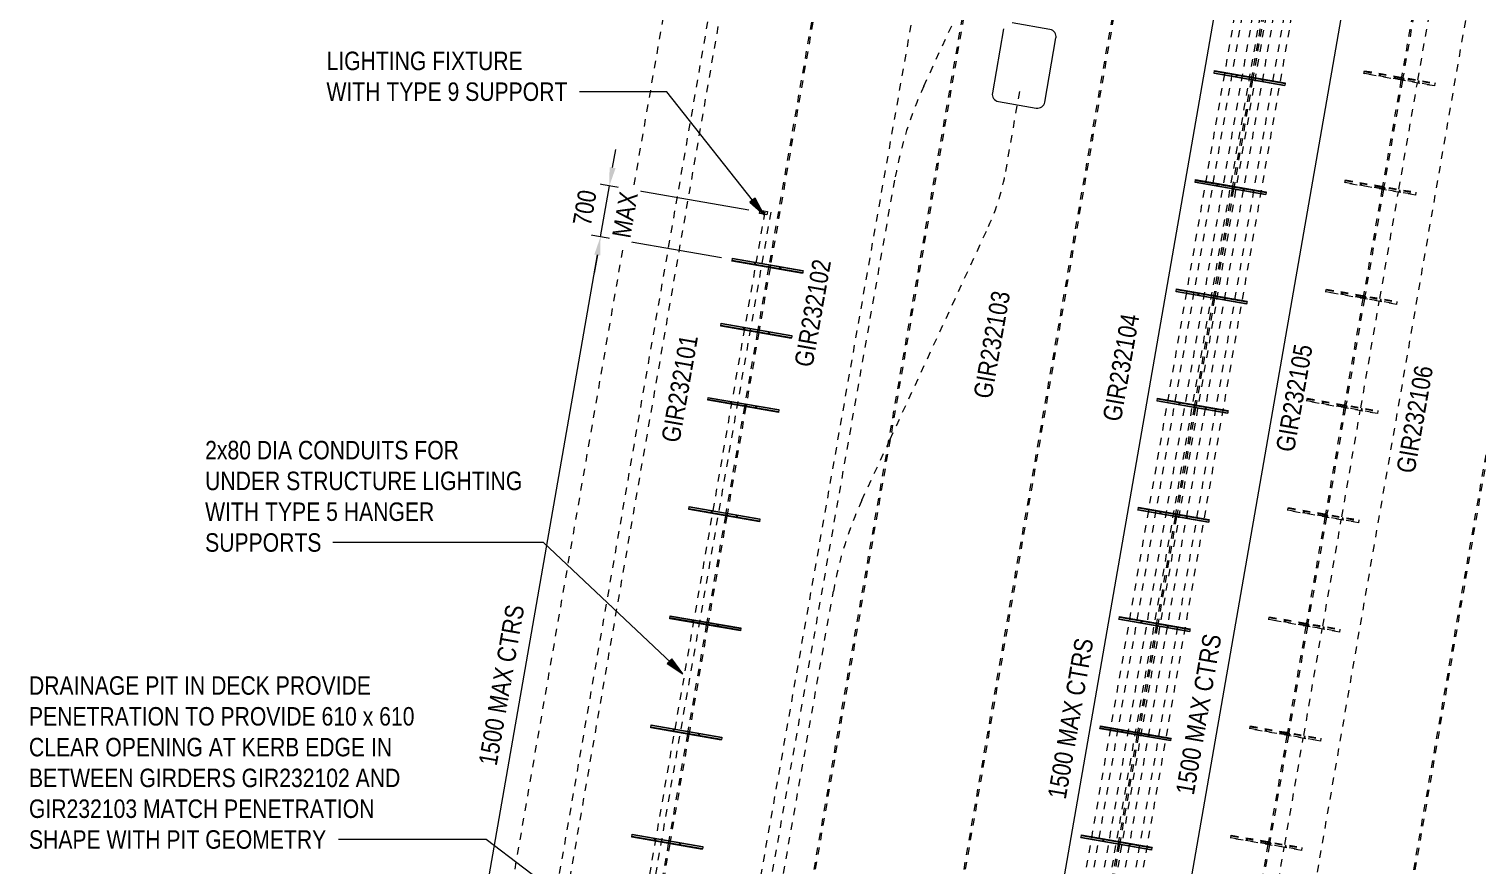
# Model space of a CAD drawing. Header units: metres. Extents: x 2 to 65, y 3 to 557.
# Drawn here: x 16.94 to 36.55, y 525.06 to 536.37 of the extents above; entities that cross this region are included whole.
import ezdxf

# ---------------------------------------------------------------- set-up
doc = ezdxf.new("R2010")
doc.units = ezdxf.units.M
for name, pattern in [('Dash - Tight', [0.0045, 0.003, -0.0015]), ('JacobsDash', [0.0045, 0.003, -0.0015]), ('JacobsDoubleCenter', [0.0255, 0.015, -0.0015, 0.003, -0.0015, 0.003, -0.0015])]:
    doc.linetypes.add(name, pattern=pattern)
doc.layers.get('Defpoints').update_dxf_attribs({"color": 41})
for name, color, linetype, lineweight in [('A-ANNO-DIMS', 7, 'Continuous', 9), ('A-DETL', 7, 'Continuous', 13), ('A-GENM', 7, 'Continuous', 35), ('G-ANNO-TEXT', 7, 'Continuous', 9), ('S-BEAM', 7, 'Continuous', 50), ('S-BEAM-HDLN', 7, 'JacobsDash', 18), ('S-BEAM-IDEN', 7, 'Continuous', 18)]:
    doc.layers.add(name, color=color, linetype=linetype, lineweight=lineweight)
doc.styles.add('Arial Narrow_5', font='ARIALN.TTF', dxfattribs={"height": 0.25})
doc.dimstyles.new('Dimension_Standard_O__mm__1', dxfattribs={"dimscale": 0.3048, "dimtxt": 0.255858, "dimasz": 0.82021, "dimexe": 0.787402, "dimexo": 0.492126, "dimgap": 0.492126, "dimtad": 1, "dimdec": 0, "dimlfac": 1000, "dimzin": 0, "dimdsep": 46, "dimtxsty": 'Arial Narrow_5', "dimsah": 1, "dimcen": 0.09, "dimaunit": 1, "dimadec": 4, "dimazin": 0, "dimtfac": 1, "dimtdec": 4, "dimtix": 1, "dimtmove": 0, "dimatfit": 3, "dimfxl": 1, "dimtvp": 1, "dimtfill": 1, "dimtolj": 1, "dimtzin": 0, "dimlwd": 18, "dimlwe": 18, "dimarcsym": 2})

# ---------------------------------------------------------------- blocks, each defined once
blk = doc.blocks.new('T2DPAA-T2D-C3S-TF-XRF-100102_dwg-40805790-DRG-2873251 - SERVICE SUPPORT GENERAL ARRANGEMENT PLAN')
at = {"color": 1, "linetype": 'Dash - Tight', "lineweight": 18, "true_color": 0xff0000}
for p, q in [((54.416, -667.872), (21.53, -670.669)), ((21.542, -670.818), (46.595, -668.688)), ((47.883, -668.745), (49.223, -668.98)), ((21.555, -670.967), (40.963, -669.317)), ((42.251, -669.374), (43.07, -669.518)), ((43.071, -669.518), (43.148, -669.532)), ((43.149, -669.532), (46.27, -670.08)), ((47.051, -670.114), (48.173, -670.016)), ((22.235, -678.092), (64.228, -674.418)), ((48.186, -675.32), (49.638, -675.193)), ((49.68, -675.189), (51.133, -675.062)), ((46.691, -675.451), (48.145, -675.324)), ((43.703, -675.712), (45.156, -675.585)), ((45.197, -675.581), (46.651, -675.454)), ((42.209, -675.843), (43.662, -675.716)), ((39.22, -676.104), (40.673, -675.977)), ((40.714, -675.974), (42.168, -675.846)), ((37.726, -676.235), (39.179, -676.108))]:
    blk.add_line(p, q, dxfattribs=at)
at = {"lineweight": 18}
for p, q in [((48.909, -669.59), (48.033, -669.667)), ((49.063, -670.199), (49.018, -669.681)), ((47.942, -669.775), (47.987, -670.293)), ((48.095, -670.384), (48.972, -670.307))]:
    blk.add_line(p, q, dxfattribs=at)
at = {"color": 1, "linetype": 'Dash - Tight', "lineweight": 18, "true_color": 0xff0000}
for centre, radius, start, end in [((47.019, -673.67), 5, 80.043, 94.8605), ((41.386, -674.299), 5, 80.043, 94.8605), ((46.789, -667.125), 3, 260.043, 275.0001)]:
    blk.add_arc(centre, radius, start, end, dxfattribs=at)
at = {"lineweight": 18}
for centre, start, end in [((48.041, -669.766), 95.0001, 185.0001), ((48.087, -670.284), 185.0001, 275.0001), ((48.963, -670.208), 275.0001, 5.0001)]:
    blk.add_arc(centre, 0.1, start, end, dxfattribs=at)
blk = doc.blocks.new('T2DPAA-T2D-PWC-TF-M2D-100101_TrafficSigDesign_rvt-1-DRG-2873251 - SERVICE SUPPORT GENERAL ARRANGEMENT PLAN')
at = {"color": 1, "linetype": 'Dash - Tight', "lineweight": 18, "true_color": 0xff0000, "rotation": 75.11694444444437}
blk.add_blockref('T2DPAA-T2D-C3S-TF-XRF-100102_dwg-40805790-DRG-2873251 - SERVICE SUPPORT GENERAL ARRANGEMENT PLAN', (-1792.197, 661.088), dxfattribs=at)
blk = doc.blocks.new('06_SFR_GCT_Girder_SuperT_BR08Edge_CS - Super T - 1815-6266581-DRG-2873251 - SERVICE SUPPORT GENERAL ARRANGEMENT PLAN')
at = {"layer": 'S-BEAM', "color": 252, "linetype": 'JacobsDash', "lineweight": 9, "true_color": 0x888888}
for p, q in [((-1131.642, 544.608), (-1137.814, 509.179)), ((-1129.633, 544.605), (-1135.805, 509.177))]:
    blk.add_line(p, q, dxfattribs=at)
blk = doc.blocks.new('11_GEN_BR08_Lighting Hanger - 11_GEN_1x100 Lighting with Lumainaire-8895538-DRG-2873251 - SERVICE SUPPORT GENERAL ARRANGEMENT PLAN')
at = {"layer": 'A-GENM', "linetype": 'JacobsDash', "lineweight": 9}
for p, q in [((-0.025, -0.05), (-0.025, 0.05)), ((-0.025, 0.05), (0.02, 0.05)), ((0.02, 0.05), (0.02, -0.05)), ((0.02, -0.05), (-0.025, -0.05))]:
    blk.add_line(p, q, dxfattribs=at)
for start, end in [(90, 270), (270, 90)]:
    blk.add_arc((0, 0), 0.008, start, end, dxfattribs=at)
blk = doc.blocks.new('11_GEN_BR08_2 Conduits_Support - 11_GEN_2x100 COMMS-8901113-DRG-2873251 - SERVICE SUPPORT GENERAL ARRANGEMENT PLAN')
at = {"layer": 'A-GENM', "lineweight": 9}
for p, q in [((-0.485, 0.011), (-0.485, 0.0205)), ((-0.485, 0.0205), (0.485, 0.0205)), ((-0.485, -0.011), (-0.485, 0.011)), ((0.485, 0.011), (-0.485, 0.011)), ((0.485, 0.0205), (0.485, 0.011)), ((0.485, 0.011), (0.485, -0.011)), ((-0.485, -0.0205), (-0.485, -0.011)), ((0.485, -0.011), (-0.485, -0.011)), ((0.485, -0.0205), (-0.485, -0.0205)), ((0.485, -0.011), (0.485, -0.0205))]:
    blk.add_line(p, q, dxfattribs=at)
for centre, start, end in [((-0.173, 0), 90, 270), ((-0.173, 0), 270, 90), ((0.173, 0), 90, 270), ((0.173, 0), 270, 90)]:
    blk.add_arc(centre, 0.008, start, end, dxfattribs=at)
blk = doc.blocks.new('11_GEN_BR08_Utilities_Support - 11_GEN_Type 12x100_Conduits-8989074-DRG-2873251 - SERVICE SUPPORT GENERAL ARRANGEMENT PLAN')
at = {"layer": 'A-GENM', "lineweight": 9}
for p, q in [((-0.485, 0.011), (-0.485, 0.0205)), ((-0.485, 0.0205), (0.485, 0.0205)), ((-0.485, -0.011), (-0.485, 0.011)), ((0.485, 0.011), (-0.485, 0.011)), ((0.485, 0.0205), (0.485, 0.011)), ((0.485, 0.011), (0.485, -0.011)), ((-0.485, -0.0205), (-0.485, -0.011)), ((0.485, -0.011), (-0.485, -0.011)), ((0.485, -0.0205), (-0.485, -0.0205)), ((0.485, -0.011), (0.485, -0.0205))]:
    blk.add_line(p, q, dxfattribs=at)
for centre, start, end in [((-0.18, 0), 90, 270), ((-0.18, 0), 270, 90), ((0.18, 0), 90, 270), ((0.18, 0), 270, 90)]:
    blk.add_arc(centre, 0.008, start, end, dxfattribs=at)
blk = doc.blocks.new('11_GEN_BR08_Type 3 Conduits_Support - 11_GEN_8x80 COMMS-8947994-DRG-2873251 - SERVICE SUPPORT GENERAL ARRANGEMENT PLAN')
at = {"layer": 'A-GENM', "linetype": 'JacobsDash', "lineweight": 9}
for p, q in [((-0.485, 0.011), (-0.485, 0.02)), ((-0.485, 0.02), (0.485, 0.02)), ((-0.485, -0.011), (-0.485, 0.011)), ((0.485, 0.011), (-0.485, 0.011)), ((0.485, 0.02), (0.485, 0.011)), ((0.485, 0.011), (0.485, -0.011)), ((-0.485, -0.021), (-0.485, -0.011)), ((0.485, -0.011), (-0.485, -0.011)), ((0.485, -0.021), (-0.485, -0.021)), ((0.485, -0.011), (0.485, -0.021))]:
    blk.add_line(p, q, dxfattribs=at)
at = {"layer": 'A-GENM', "linetype": 'JacobsDash', "lineweight": 9, "flags": 128}
for points in [[(0.058, 0.008), (0.058, 0.008), (0.058, 0.008), (0.058, 0.008), (0.057, 0.008), (0.057, 0.008), (0.056, 0.008), (0.056, 0.008), (0.055, 0.008), (0.054, 0.008), (0.053, 0.008), (0.052, 0.008), (0.051, 0.008), (0.05, 0.008), (0.049, 0.008), (0.048, 0.008), (0.047, 0.008), (0.045, 0.008), (0.044, 0.008), (0.042, 0.008), (0.04, 0.008), (0.039, 0.008), (0.037, 0.008), (0.035, 0.008), (0.033, 0.008), (0.031, 0.008), (0.029, 0.008), (0.027, 0.008), (0.025, 0.008), (0.023, 0.008), (0.021, 0.008), (0.019, 0.008), (0.017, 0.008), (0.014, 0.008), (0.012, 0.008), (0.01, 0.008), (0.008, 0.008), (0.005, 0.008), (0.003, 0.008), (0.001, 0.008), (-0.002, 0.008), (-0.004, 0.008), (-0.006, 0.008), (-0.009, 0.008), (-0.011, 0.008), (-0.013, 0.008), (-0.015, 0.008), (-0.018, 0.008), (-0.02, 0.008), (-0.022, 0.008), (-0.024, 0.008), (-0.026, 0.008), (-0.028, 0.008), (-0.03, 0.008), (-0.032, 0.008), (-0.034, 0.008), (-0.036, 0.008), (-0.038, 0.008), (-0.04, 0.008), (-0.041, 0.008), (-0.043, 0.008), (-0.044, 0.008), (-0.046, 0.008), (-0.047, 0.008), (-0.048, 0.008), (-0.05, 0.008), (-0.051, 0.008), (-0.052, 0.008), (-0.053, 0.008), (-0.054, 0.008), (-0.055, 0.008), (-0.055, 0.008), (-0.056, 0.008), (-0.057, 0.008), (-0.057, 0.008), (-0.057, 0.008), (-0.058, 0.008), (-0.058, 0.008), (-0.058, 0.008), (-0.058, 0.008)], [(-0.058, -0.008), (-0.058, -0.008), (-0.058, -0.008), (-0.058, -0.008), (-0.057, -0.008), (-0.057, -0.008), (-0.056, -0.008), (-0.056, -0.008), (-0.055, -0.008), (-0.054, -0.008), (-0.053, -0.008), (-0.052, -0.008), (-0.051, -0.008), (-0.05, -0.008), (-0.049, -0.008), (-0.048, -0.008), (-0.047, -0.008), (-0.045, -0.008), (-0.044, -0.008), (-0.042, -0.008), (-0.04, -0.008), (-0.039, -0.008), (-0.037, -0.008), (-0.035, -0.008), (-0.033, -0.008), (-0.031, -0.008), (-0.029, -0.008), (-0.027, -0.008), (-0.025, -0.008), (-0.023, -0.008), (-0.021, -0.008), (-0.019, -0.008), (-0.017, -0.008), (-0.014, -0.008), (-0.012, -0.008), (-0.01, -0.008), (-0.008, -0.008), (-0.005, -0.008), (-0.003, -0.008), (-0.001, -0.008), (0.002, -0.008), (0.004, -0.008), (0.006, -0.008), (0.009, -0.008), (0.011, -0.008), (0.013, -0.008), (0.015, -0.008), (0.018, -0.008), (0.02, -0.008), (0.022, -0.008), (0.024, -0.008), (0.026, -0.008), (0.028, -0.008), (0.03, -0.008), (0.032, -0.008), (0.034, -0.008), (0.036, -0.008), (0.038, -0.008), (0.04, -0.008), (0.041, -0.008), (0.043, -0.008), (0.044, -0.008), (0.046, -0.008), (0.047, -0.008), (0.048, -0.008), (0.05, -0.008), (0.051, -0.008), (0.052, -0.008), (0.053, -0.008), (0.054, -0.008), (0.055, -0.008), (0.055, -0.008), (0.056, -0.008), (0.057, -0.008), (0.057, -0.008), (0.057, -0.008), (0.058, -0.008), (0.058, -0.008), (0.058, -0.008), (0.058, -0.008)]]:
    blk.add_lwpolyline(points, dxfattribs=at)
at = {"layer": 'A-GENM', "linetype": 'JacobsDash', "lineweight": 9}
for centre, start, end in [((-0.265, 0), 90, 270), ((-0.265, 0), 270, 90), ((-0.058, 0), 150, 180), ((-0.058, 0), 77.0593, 120), ((0.058, 0), 60, 117.7242), ((0.058, 0), 0, 30), ((0.058, 0), 330, 360), ((0.265, 0), 90, 270), ((0.265, 0), 270, 90), ((-0.058, 0), 180, 210), ((-0.058, 0), 240, 282.9407), ((0.058, 0), 242.2758, 300)]:
    blk.add_arc(centre, 0.008, start, end, dxfattribs=at)
blk = doc.blocks.new('11_GEN_BR08_Type 3 Conduits_Support - 11_GEN_8x80 COMMS-V1-DRG-2873251 - SERVICE SUPPORT GENERAL ARRANGEMENT PLAN')
at = {"layer": 'A-GENM', "linetype": 'JacobsDash', "lineweight": 9}
for p, q in [((-0.485, 0.011), (-0.485, 0.02)), ((-0.485, 0.02), (0.485, 0.02)), ((-0.485, -0.011), (-0.485, 0.011)), ((0.485, 0.011), (-0.485, 0.011)), ((0.485, 0.02), (0.485, 0.011)), ((0.485, 0.011), (0.485, -0.011)), ((-0.485, -0.021), (-0.485, -0.011)), ((0.485, -0.011), (-0.485, -0.011)), ((0.485, -0.021), (-0.485, -0.021)), ((0.485, -0.011), (0.485, -0.021))]:
    blk.add_line(p, q, dxfattribs=at)
at = {"layer": 'A-GENM', "linetype": 'JacobsDash', "lineweight": 9, "flags": 128}
for points in [[(0.058, 0.008), (0.058, 0.008), (0.058, 0.008), (0.058, 0.008), (0.057, 0.008), (0.057, 0.008), (0.056, 0.008), (0.056, 0.008), (0.055, 0.008), (0.054, 0.008), (0.053, 0.008), (0.052, 0.008), (0.051, 0.008), (0.05, 0.008), (0.049, 0.008), (0.048, 0.008), (0.047, 0.008), (0.045, 0.008), (0.044, 0.008), (0.042, 0.008), (0.04, 0.008), (0.039, 0.008), (0.037, 0.008), (0.035, 0.008), (0.033, 0.008), (0.031, 0.008), (0.029, 0.008), (0.027, 0.008), (0.025, 0.008), (0.023, 0.008), (0.021, 0.008), (0.019, 0.008), (0.017, 0.008), (0.014, 0.008), (0.012, 0.008), (0.01, 0.008), (0.008, 0.008), (0.005, 0.008), (0.003, 0.008), (0.001, 0.008), (-0.002, 0.008), (-0.004, 0.008), (-0.006, 0.008), (-0.009, 0.008), (-0.011, 0.008), (-0.013, 0.008), (-0.015, 0.008), (-0.018, 0.008), (-0.02, 0.008), (-0.022, 0.008), (-0.024, 0.008), (-0.026, 0.008), (-0.028, 0.008), (-0.03, 0.008), (-0.032, 0.008), (-0.034, 0.008), (-0.036, 0.008), (-0.038, 0.008), (-0.04, 0.008), (-0.041, 0.008), (-0.043, 0.008), (-0.044, 0.008), (-0.046, 0.008), (-0.047, 0.008), (-0.048, 0.008), (-0.05, 0.008), (-0.051, 0.008), (-0.052, 0.008), (-0.053, 0.008), (-0.054, 0.008), (-0.055, 0.008), (-0.055, 0.008), (-0.056, 0.008), (-0.057, 0.008), (-0.057, 0.008), (-0.057, 0.008), (-0.058, 0.008), (-0.058, 0.008), (-0.058, 0.008), (-0.058, 0.008)], [(-0.058, -0.008), (-0.058, -0.008), (-0.058, -0.008), (-0.058, -0.008), (-0.057, -0.008), (-0.057, -0.008), (-0.056, -0.008), (-0.056, -0.008), (-0.055, -0.008), (-0.054, -0.008), (-0.053, -0.008), (-0.052, -0.008), (-0.051, -0.008), (-0.05, -0.008), (-0.049, -0.008), (-0.048, -0.008), (-0.047, -0.008), (-0.045, -0.008), (-0.044, -0.008), (-0.042, -0.008), (-0.04, -0.008), (-0.039, -0.008), (-0.037, -0.008), (-0.035, -0.008), (-0.033, -0.008), (-0.031, -0.008), (-0.029, -0.008), (-0.027, -0.008), (-0.025, -0.008), (-0.023, -0.008), (-0.021, -0.008), (-0.019, -0.008), (-0.017, -0.008), (-0.014, -0.008), (-0.012, -0.008), (-0.01, -0.008), (-0.008, -0.008), (-0.005, -0.008), (-0.003, -0.008), (-0.001, -0.008), (0.002, -0.008), (0.004, -0.008), (0.006, -0.008), (0.009, -0.008), (0.011, -0.008), (0.013, -0.008), (0.015, -0.008), (0.018, -0.008), (0.02, -0.008), (0.022, -0.008), (0.024, -0.008), (0.026, -0.008), (0.028, -0.008), (0.03, -0.008), (0.032, -0.008), (0.034, -0.008), (0.036, -0.008), (0.038, -0.008), (0.04, -0.008), (0.041, -0.008), (0.043, -0.008), (0.044, -0.008), (0.046, -0.008), (0.047, -0.008), (0.048, -0.008), (0.05, -0.008), (0.051, -0.008), (0.052, -0.008), (0.053, -0.008), (0.054, -0.008), (0.055, -0.008), (0.055, -0.008), (0.056, -0.008), (0.057, -0.008), (0.057, -0.008), (0.057, -0.008), (0.058, -0.008), (0.058, -0.008), (0.058, -0.008), (0.058, -0.008)]]:
    blk.add_lwpolyline(points, dxfattribs=at)
at = {"layer": 'A-GENM', "linetype": 'JacobsDash', "lineweight": 9}
for centre, start, end in [((-0.265, 0), 90, 270), ((-0.265, 0), 270, 90), ((-0.058, 0), 150, 180), ((-0.058, 0), 77.0593, 112.1594), ((0.058, 0), 60, 117.7242), ((0.058, 0), 0, 30), ((0.058, 0), 330, 360), ((0.265, 0), 90, 270), ((0.265, 0), 270, 90), ((-0.058, 0), 180, 210), ((-0.058, 0), 240, 282.9407), ((0.058, 0), 242.2758, 300)]:
    blk.add_arc(centre, 0.008, start, end, dxfattribs=at)
blk = doc.blocks.new('11_GEN_BR08_Type 3 Conduits_Support - 11_GEN_8x80 COMMS-V2-DRG-2873251 - SERVICE SUPPORT GENERAL ARRANGEMENT PLAN')
at = {"layer": 'A-GENM', "linetype": 'JacobsDash', "lineweight": 9}
for p, q in [((-0.485, 0.011), (-0.485, 0.02)), ((-0.485, 0.02), (0.485, 0.02)), ((-0.485, -0.011), (-0.485, 0.011)), ((0.485, 0.011), (-0.485, 0.011)), ((0.485, 0.02), (0.485, 0.011)), ((0.485, 0.011), (0.485, -0.011)), ((-0.485, -0.021), (-0.485, -0.011)), ((0.485, -0.011), (-0.485, -0.011)), ((0.485, -0.021), (-0.485, -0.021)), ((0.485, -0.011), (0.485, -0.021))]:
    blk.add_line(p, q, dxfattribs=at)
at = {"layer": 'A-GENM', "linetype": 'JacobsDash', "lineweight": 9, "flags": 128}
for points in [[(0.058, 0.008), (0.058, 0.008), (0.058, 0.008), (0.058, 0.008), (0.057, 0.008), (0.057, 0.008), (0.056, 0.008), (0.056, 0.008), (0.055, 0.008), (0.054, 0.008), (0.053, 0.008), (0.052, 0.008), (0.051, 0.008), (0.05, 0.008), (0.049, 0.008), (0.048, 0.008), (0.047, 0.008), (0.045, 0.008), (0.044, 0.008), (0.042, 0.008), (0.04, 0.008), (0.039, 0.008), (0.037, 0.008), (0.035, 0.008), (0.033, 0.008), (0.031, 0.008), (0.029, 0.008), (0.027, 0.008), (0.025, 0.008), (0.023, 0.008), (0.021, 0.008), (0.019, 0.008), (0.017, 0.008), (0.014, 0.008), (0.012, 0.008), (0.01, 0.008), (0.008, 0.008), (0.005, 0.008), (0.003, 0.008), (0.001, 0.008), (-0.002, 0.008), (-0.004, 0.008), (-0.006, 0.008), (-0.009, 0.008), (-0.011, 0.008), (-0.013, 0.008), (-0.015, 0.008), (-0.018, 0.008), (-0.02, 0.008), (-0.022, 0.008), (-0.024, 0.008), (-0.026, 0.008), (-0.028, 0.008), (-0.03, 0.008), (-0.032, 0.008), (-0.034, 0.008), (-0.036, 0.008), (-0.038, 0.008), (-0.04, 0.008), (-0.041, 0.008), (-0.043, 0.008), (-0.044, 0.008), (-0.046, 0.008), (-0.047, 0.008), (-0.048, 0.008), (-0.05, 0.008), (-0.051, 0.008), (-0.052, 0.008), (-0.053, 0.008), (-0.054, 0.008), (-0.055, 0.008), (-0.055, 0.008), (-0.056, 0.008), (-0.057, 0.008), (-0.057, 0.008), (-0.057, 0.008), (-0.058, 0.008), (-0.058, 0.008), (-0.058, 0.008), (-0.058, 0.008)], [(-0.058, -0.008), (-0.058, -0.008), (-0.058, -0.008), (-0.058, -0.008), (-0.057, -0.008), (-0.057, -0.008), (-0.056, -0.008), (-0.056, -0.008), (-0.055, -0.008), (-0.054, -0.008), (-0.053, -0.008), (-0.052, -0.008), (-0.051, -0.008), (-0.05, -0.008), (-0.049, -0.008), (-0.048, -0.008), (-0.047, -0.008), (-0.045, -0.008), (-0.044, -0.008), (-0.042, -0.008), (-0.04, -0.008), (-0.039, -0.008), (-0.037, -0.008), (-0.035, -0.008), (-0.033, -0.008), (-0.031, -0.008), (-0.029, -0.008), (-0.027, -0.008), (-0.025, -0.008), (-0.023, -0.008), (-0.021, -0.008), (-0.019, -0.008), (-0.017, -0.008), (-0.014, -0.008), (-0.012, -0.008), (-0.01, -0.008), (-0.008, -0.008), (-0.005, -0.008), (-0.003, -0.008), (-0.001, -0.008), (0.002, -0.008), (0.004, -0.008), (0.006, -0.008), (0.009, -0.008), (0.011, -0.008), (0.013, -0.008), (0.015, -0.008), (0.018, -0.008), (0.02, -0.008), (0.022, -0.008), (0.024, -0.008), (0.026, -0.008), (0.028, -0.008), (0.03, -0.008), (0.032, -0.008), (0.034, -0.008), (0.036, -0.008), (0.038, -0.008), (0.04, -0.008), (0.041, -0.008), (0.043, -0.008), (0.044, -0.008), (0.046, -0.008), (0.047, -0.008), (0.048, -0.008), (0.05, -0.008), (0.051, -0.008), (0.052, -0.008), (0.053, -0.008), (0.054, -0.008), (0.055, -0.008), (0.055, -0.008), (0.056, -0.008), (0.057, -0.008), (0.057, -0.008), (0.057, -0.008), (0.058, -0.008), (0.058, -0.008), (0.058, -0.008), (0.058, -0.008)]]:
    blk.add_lwpolyline(points, dxfattribs=at)
at = {"layer": 'A-GENM', "linetype": 'JacobsDash', "lineweight": 9}
for centre, start, end in [((-0.265, 0), 90, 270), ((-0.265, 0), 270, 90), ((-0.058, 0), 150, 180), ((-0.058, 0), 77.0593, 120), ((0.058, 0), 60, 117.7242), ((0.058, 0), 0, 30), ((0.058, 0), 336.2233, 360), ((0.265, 0), 90, 270), ((0.265, 0), 270, 90), ((-0.058, 0), 180, 210), ((-0.058, 0), 240, 282.9407), ((0.058, 0), 242.2758, 300)]:
    blk.add_arc(centre, 0.008, start, end, dxfattribs=at)
blk = doc.blocks.new('06_SFR_GCT_Girder_SuperT_BR08Edge_CS - Super T - 1815-6268857-DRG-2873251 - SERVICE SUPPORT GENERAL ARRANGEMENT PLAN')
at = {"layer": 'S-BEAM', "color": 252, "linetype": 'JacobsDash', "lineweight": 9, "true_color": 0x888888}
blk.add_line((-1123.523, 544.6), (-1129.695, 509.172), dxfattribs=at)
blk = doc.blocks.new('06_SFR_GCT_Girder_SuperT_BR08Edge_CS - Super T - 1815-6267993-DRG-2873251 - SERVICE SUPPORT GENERAL ARRANGEMENT PLAN')
at = {"layer": 'S-BEAM', "color": 252, "linetype": 'JacobsDash', "lineweight": 9, "true_color": 0x888888}
for p, q in [((-1123.543, 544.6), (-1129.716, 509.172)), ((-1126.85, 537.154), (-1127.101, 535.716)), ((-1127.108, 535.676), (-1127.358, 534.239)), ((-1127.365, 534.198), (-1127.615, 532.761)), ((-1127.622, 532.72), (-1127.873, 531.283)), ((-1127.88, 531.243), (-1128.13, 529.805)), ((-1128.137, 529.765), (-1128.388, 528.328)), ((-1128.395, 528.287), (-1128.645, 526.85)), ((-1128.652, 526.81), (-1128.903, 525.372)), ((-1128.91, 525.332), (-1129.16, 523.894))]:
    blk.add_line(p, q, dxfattribs=at)
at = {"layer": 'S-BEAM-HDLN', "color": 252, "lineweight": 9, "true_color": 0x888888}
for p, q in [((-1127.101, 535.716), (-1127.108, 535.676)), ((-1127.358, 534.239), (-1127.365, 534.198)), ((-1127.615, 532.761), (-1127.622, 532.721)), ((-1127.873, 531.283), (-1127.88, 531.243)), ((-1128.13, 529.805), (-1128.137, 529.765)), ((-1128.388, 528.328), (-1128.395, 528.287)), ((-1128.645, 526.85), (-1128.652, 526.81)), ((-1128.903, 525.372), (-1128.91, 525.332))]:
    blk.add_line(p, q, dxfattribs=at)
blk = doc.blocks.new('06_SFR_GCT_Girder_SuperT_BR08Edge_CS - Super T - 1815-6267463-DRG-2873251 - SERVICE SUPPORT GENERAL ARRANGEMENT PLAN')
at = {"layer": 'S-BEAM', "color": 252, "linetype": 'JacobsDash', "lineweight": 9, "true_color": 0x888888}
for p, q in [((-1128.88, 537.158), (-1129.13, 535.72)), ((-1126.87, 537.157), (-1127.121, 535.72)), ((-1129.137, 535.68), (-1129.387, 534.243)), ((-1127.128, 535.679), (-1127.378, 534.242)), ((-1129.394, 534.202), (-1129.645, 532.765)), ((-1127.385, 534.202), (-1127.636, 532.764)), ((-1129.652, 532.724), (-1129.902, 531.287)), ((-1127.643, 532.724), (-1127.893, 531.287)), ((-1129.909, 531.247), (-1130.16, 529.809)), ((-1127.9, 531.246), (-1128.15, 529.809)), ((-1130.167, 529.769), (-1130.417, 528.332)), ((-1128.157, 529.768), (-1128.408, 528.331)), ((-1130.424, 528.291), (-1130.675, 526.854)), ((-1128.415, 528.291), (-1128.665, 526.853)), ((-1130.682, 526.813), (-1130.932, 525.376)), ((-1128.672, 526.813), (-1128.923, 525.376)), ((-1130.939, 525.336), (-1131.19, 523.898)), ((-1128.93, 525.335), (-1129.18, 523.898))]:
    blk.add_line(p, q, dxfattribs=at)
at = {"layer": 'S-BEAM-HDLN', "color": 252, "lineweight": 9, "true_color": 0x888888}
for p, q in [((-1129.13, 535.72), (-1129.137, 535.68)), ((-1127.121, 535.72), (-1127.128, 535.68)), ((-1129.387, 534.243), (-1129.394, 534.202)), ((-1127.378, 534.242), (-1127.385, 534.202)), ((-1129.645, 532.765), (-1129.652, 532.724)), ((-1127.636, 532.764), (-1127.643, 532.724)), ((-1129.902, 531.287), (-1129.909, 531.247)), ((-1127.893, 531.287), (-1127.9, 531.246)), ((-1130.16, 529.809), (-1130.167, 529.769)), ((-1128.15, 529.809), (-1128.157, 529.769)), ((-1130.417, 528.332), (-1130.424, 528.291)), ((-1128.408, 528.331), (-1128.415, 528.291)), ((-1130.675, 526.854), (-1130.682, 526.814)), ((-1128.665, 526.853), (-1128.672, 526.813)), ((-1130.932, 525.376), (-1130.939, 525.336)), ((-1128.923, 525.376), (-1128.93, 525.335))]:
    blk.add_line(p, q, dxfattribs=at)
blk = doc.blocks.new('06_SFR_GCT_Girder_SuperT_BR08Edge_CS - Super T - 1815-6267083-DRG-2873251 - SERVICE SUPPORT GENERAL ARRANGEMENT PLAN')
at = {"layer": 'S-BEAM', "color": 252, "linetype": 'JacobsDash', "lineweight": 9, "true_color": 0x888888}
for p, q in [((-1129.612, 544.606), (-1135.784, 509.178)), ((-1128.9, 537.161), (-1129.15, 535.724)), ((-1129.157, 535.683), (-1129.408, 534.246)), ((-1129.415, 534.206), (-1129.665, 532.768)), ((-1129.672, 532.728), (-1129.922, 531.291)), ((-1129.929, 531.25), (-1130.18, 529.813)), ((-1130.187, 529.772), (-1130.437, 528.335)), ((-1130.444, 528.295), (-1130.695, 526.857)), ((-1130.702, 526.817), (-1130.952, 525.38)), ((-1130.959, 525.339), (-1131.21, 523.902))]:
    blk.add_line(p, q, dxfattribs=at)
at = {"layer": 'S-BEAM-HDLN', "color": 252, "lineweight": 9, "true_color": 0x888888}
for p, q in [((-1129.15, 535.724), (-1129.157, 535.683)), ((-1129.408, 534.246), (-1129.415, 534.206)), ((-1129.665, 532.768), (-1129.672, 532.728)), ((-1129.922, 531.291), (-1129.929, 531.25)), ((-1130.18, 529.813), (-1130.187, 529.773)), ((-1130.437, 528.335), (-1130.444, 528.295)), ((-1130.695, 526.857), (-1130.702, 526.817)), ((-1130.952, 525.38), (-1130.959, 525.339))]:
    blk.add_line(p, q, dxfattribs=at)
blk = doc.blocks.new('06_SFR_GCT_Girder_SuperT_BR08Edge_CS - Super T - 1815-6266069-DRG-2873251 - SERVICE SUPPORT GENERAL ARRANGEMENT PLAN')
at = {"layer": 'S-BEAM', "color": 252, "linetype": 'JacobsDash', "lineweight": 9, "true_color": 0x888888}
for p, q in [((-1131.663, 544.605), (-1137.835, 509.177)), ((-1133.924, 543.162), (-1135.663, 533.18)), ((-1135.67, 533.14), (-1135.816, 532.303)), ((-1135.823, 532.263), (-1135.991, 531.298)), ((-1135.998, 531.258), (-1136.248, 529.821)), ((-1136.255, 529.781), (-1136.506, 528.343)), ((-1136.513, 528.303), (-1136.763, 526.865)), ((-1136.77, 526.825), (-1137.021, 525.387)), ((-1137.028, 525.347), (-1137.278, 523.91))]:
    blk.add_line(p, q, dxfattribs=at)
at = {"layer": 'S-BEAM-HDLN', "color": 252, "lineweight": 9, "true_color": 0x888888}
for p, q in [((-1135.663, 533.18), (-1135.67, 533.14)), ((-1135.816, 532.303), (-1135.823, 532.263)), ((-1135.991, 531.298), (-1135.998, 531.258)), ((-1136.248, 529.821), (-1136.255, 529.781)), ((-1136.506, 528.343), (-1136.513, 528.303)), ((-1136.763, 526.865), (-1136.77, 526.825)), ((-1137.021, 525.387), (-1137.028, 525.347))]:
    blk.add_line(p, q, dxfattribs=at)
blk = doc.blocks.new('06_SFR_GCT_Girder_SuperT_BR08Edge_CS - Super T - 1815-6266048-DRG-2873251 - SERVICE SUPPORT GENERAL ARRANGEMENT PLAN')
at = {"layer": 'S-BEAM', "color": 252, "linetype": 'JacobsDash', "lineweight": 9, "true_color": 0x888888}
for p, q in [((-1135.712, 544.609), (-1141.884, 509.181)), ((-1133.944, 543.165), (-1135.683, 533.184)), ((-1135.69, 533.143), (-1135.836, 532.306)), ((-1135.843, 532.266), (-1136.011, 531.302)), ((-1136.018, 531.261), (-1136.268, 529.825)), ((-1136.275, 529.784), (-1136.526, 528.347)), ((-1136.533, 528.307), (-1136.783, 526.869)), ((-1136.79, 526.828), (-1137.041, 525.391)), ((-1137.048, 525.35), (-1137.298, 523.914))]:
    blk.add_line(p, q, dxfattribs=at)
at = {"layer": 'S-BEAM-HDLN', "color": 252, "lineweight": 9, "true_color": 0x888888}
for p, q in [((-1135.683, 533.184), (-1135.69, 533.143)), ((-1135.836, 532.306), (-1135.843, 532.266)), ((-1136.011, 531.302), (-1136.018, 531.261)), ((-1136.268, 529.825), (-1136.275, 529.784)), ((-1136.526, 528.347), (-1136.533, 528.307)), ((-1136.783, 526.868), (-1136.79, 526.828)), ((-1137.041, 525.391), (-1137.048, 525.35))]:
    blk.add_line(p, q, dxfattribs=at)
blk = doc.blocks.new('DIMBLOCK15-DRG-2873251 - SERVICE SUPPORT GENERAL ARRANGEMENT PLAN')
at = {"layer": 'A-ANNO-DIMS', "color": 0, "lineweight": 18, "transparency": 16777216}
for p, q in [((34.147, 543.299), (33.925, 543.337)), ((34.119, 543.05), (28.524, 510.939)), ((28.467, 510.695), (28.245, 510.734))]:
    blk.add_line(p, q, dxfattribs=at)
at = {"layer": 'A-ANNO-DIMS', "color": 0, "transparency": 16777216}
for points in [[(34.078, 543.057), (34.16, 543.043), (34.162, 543.296)], [(28.483, 510.946), (28.565, 510.932), (28.481, 510.693)]]:
    blk.add_solid(points, dxfattribs=at)
at = {"layer": 'Defpoints', "color": 0, "transparency": 16777216}
for p in [(34.295, 543.273), (28.481, 510.693), (28.615, 510.669)]:
    blk.add_point(p, dxfattribs=at)
at = {"layer": 'A-ANNO-DIMS', "color": 0, "lineweight": 18, "transparency": 16777216, "insert": (31.046, 527.042), "char_height": 0.25, "width": 2.63655, "attachment_point": 5, "rotation": 80.1173, "style": 'Arial Narrow_5', "bg_fill": 3, "box_fill_scale": 1.1, "bg_fill_color": 256, "bg_fill_true_color": 13158600, "bg_fill_transparency": 0}
blk.add_mtext('\\A1;1500 MAX CTRS', dxfattribs=at)
blk = doc.blocks.new('DIMBLOCK16-DRG-2873251 - SERVICE SUPPORT GENERAL ARRANGEMENT PLAN')
at = {"layer": 'A-ANNO-DIMS', "color": 0, "lineweight": 18, "transparency": 16777216}
for p, q in [((36.179, 543.313), (35.66, 543.404)), ((35.854, 543.116), (30.256, 510.987)), ((30.496, 510.691), (29.977, 510.782))]:
    blk.add_line(p, q, dxfattribs=at)
at = {"layer": 'A-ANNO-DIMS', "color": 0, "transparency": 16777216}
for points in [[(35.813, 543.123), (35.895, 543.109), (35.897, 543.363)], [(30.215, 510.994), (30.297, 510.98), (30.214, 510.74)]]:
    blk.add_solid(points, dxfattribs=at)
at = {"layer": 'Defpoints', "color": 0, "transparency": 16777216}
for p in [(36.327, 543.288), (30.214, 510.74), (30.644, 510.665)]:
    blk.add_point(p, dxfattribs=at)
at = {"layer": 'A-ANNO-DIMS', "color": 0, "lineweight": 18, "transparency": 16777216, "insert": (32.78, 527.099), "char_height": 0.25, "width": 2.63655, "attachment_point": 5, "rotation": 80.1173, "style": 'Arial Narrow_5', "bg_fill": 3, "box_fill_scale": 1.1, "bg_fill_color": 256, "bg_fill_true_color": 13158600, "bg_fill_transparency": 0}
blk.add_mtext('\\A1;1500 MAX CTRS', dxfattribs=at)
blk = doc.blocks.new('DIMBLOCK20-DRG-2873251 - SERVICE SUPPORT GENERAL ARRANGEMENT PLAN')
at = {"layer": 'A-ANNO-DIMS', "color": 0, "lineweight": 18, "transparency": 16777216}
for p, q in [((26.317, 533.275), (24.445, 533.602)), ((22.594, 521.581), (24.638, 533.314)), ((24.187, 521.049), (22.315, 521.376))]:
    blk.add_line(p, q, dxfattribs=at)
at = {"layer": 'A-ANNO-DIMS', "color": 0, "transparency": 16777216}
for points in [[(24.597, 533.321), (24.679, 533.307), (24.681, 533.56)], [(22.553, 521.588), (22.635, 521.574), (22.551, 521.334)]]:
    blk.add_solid(points, dxfattribs=at)
at = {"layer": 'Defpoints', "color": 0, "transparency": 16777216}
for p in [(24.681, 533.56), (26.465, 533.25), (24.335, 521.024)]:
    blk.add_point(p, dxfattribs=at)
at = {"layer": 'A-ANNO-DIMS', "color": 0, "lineweight": 18, "transparency": 16777216, "insert": (23.341, 527.495), "char_height": 0.25, "width": 2.63655, "attachment_point": 5, "rotation": 80.1173, "style": 'Arial Narrow_5', "bg_fill": 3, "box_fill_scale": 1.1, "bg_fill_color": 256, "bg_fill_true_color": 13158600, "bg_fill_transparency": 0}
blk.add_mtext('\\A1;1500 MAX CTRS', dxfattribs=at)
blk = doc.blocks.new('DIMBLOCK21-DRG-2873251 - SERVICE SUPPORT GENERAL ARRANGEMENT PLAN')
at = {"layer": 'A-ANNO-DIMS', "color": 0, "lineweight": 18, "transparency": 16777216}
for p, q in [((24.844, 534.496), (24.887, 534.743)), ((26.691, 533.921), (24.565, 534.291)), ((24.681, 533.56), (24.801, 534.25)), ((26.317, 533.275), (24.445, 533.602)), ((24.638, 533.314), (24.595, 533.068))]:
    blk.add_line(p, q, dxfattribs=at)
at = {"layer": 'A-ANNO-DIMS', "color": 0, "transparency": 16777216}
for points in [[(24.803, 534.503), (24.885, 534.489), (24.801, 534.25)], [(24.597, 533.321), (24.679, 533.307), (24.681, 533.56)]]:
    blk.add_solid(points, dxfattribs=at)
at = {"layer": 'Defpoints', "color": 0, "transparency": 16777216}
for p in [(26.839, 533.895), (26.465, 533.25)]:
    blk.add_point(p, dxfattribs=at)
at = {"layer": 'A-ANNO-DIMS', "color": 0, "lineweight": 18, "transparency": 16777216, "char_height": 0.25, "width": 0.74564, "attachment_point": 5, "rotation": 80.1173, "style": 'Arial Narrow_5', "bg_fill": 3, "box_fill_scale": 1.1, "bg_fill_color": 256, "bg_fill_true_color": 13158600, "bg_fill_transparency": 0}
for s, insert in [('\\A1;700', (24.468, 533.953)), ('\\A1;MAX', (25.012, 533.858))]:
    blk.add_mtext(s, dxfattribs=dict(at, insert=insert))
at = {"layer": 'Defpoints', "color": 0, "transparency": 16777216}
blk.add_point((24.801, 534.25), dxfattribs=at)

msp = doc.modelspace()

# ---------------------------------------------------------------- hatches: boundary and pattern name
at = {"layer": 'G-ANNO-TEXT'}
for points in [[(26.8943, 533.8605), (26.7737, 534.0839), (26.7045, 534.0292)], [(25.7974, 527.6458), (25.6456, 527.8492), (25.5851, 527.785)]]:
    msp.add_hatch(color=256, dxfattribs=at).paths.add_polyline_path(points)

# ---------------------------------------------------------------- linework, layer by layer
at = {"layer": 'A-DETL', "color": 16, "linetype": 'JacobsDoubleCenter', "lineweight": 9, "true_color": 0x7f0000}
for p, q in [((35.051, 546.8005), (27.8206, 505.2986)), ((35.1525, 546.8005), (27.9221, 505.2986)), ((35.2946, 546.8005), (28.0643, 505.2986)), ((35.3961, 546.8005), (28.1658, 505.2986)), ((35.4773, 546.8005), (28.247, 505.2986)), ((35.5788, 546.8005), (28.3485, 505.2986)), ((35.7209, 546.8005), (28.4906, 505.2986)), ((35.8224, 546.8005), (28.5921, 505.2986))]:
    msp.add_line(p, q, dxfattribs=at)
at = {"layer": 'A-DETL', "color": 8, "linetype": 'JacobsDash', "lineweight": 18, "true_color": 0x808080}
for p, q in [((27.4005, 543.7611), (21.4995, 509.8896)), ((27.5414, 543.6959), (21.6542, 509.9032))]:
    msp.add_line(p, q, dxfattribs=at)
at = {"layer": 'A-DETL', "color": 1, "linetype": 'JacobsDash', "true_color": 0xff0000}
for p, q in [((26.9051, 533.8947), (22.2433, 507.1362)), ((26.9863, 533.8947), (22.3098, 507.0521))]:
    msp.add_line(p, q, dxfattribs=at)
at = {"layer": 'G-ANNO-TEXT'}
for p, q in [((24.5013, 535.5237), (24.3947, 535.5237)), ((25.5774, 535.5237), (24.5013, 535.5237)), ((26.8943, 533.8605), (25.5774, 535.5237)), ((26.7737, 534.0839), (26.7045, 534.0292)), ((26.8943, 533.8605), (26.7737, 534.0839)), ((26.7045, 534.0292), (26.8943, 533.8605)), ((23.9078, 529.4238), (21.0582, 529.4238)), ((25.7974, 527.6458), (23.9078, 529.4238)), ((25.6456, 527.8492), (25.5851, 527.785)), ((25.7974, 527.6458), (25.6456, 527.8492)), ((25.5851, 527.785), (25.7974, 527.6458)), ((22.8049, 525.4048), (21.1336, 525.4048)), ((23.1316, 525.4048), (22.8049, 525.4048)), ((28.0473, 521.6808), (23.1316, 525.4048))]:
    msp.add_line(p, q, dxfattribs=at)

# ---------------------------------------------------------------- block references
at = {"lineweight": 5}
msp.add_blockref('T2DPAA-T2D-PWC-TF-M2D-100101_TrafficSigDesign_rvt-1-DRG-2873251 - SERVICE SUPPORT GENERAL ARRANGEMENT PLAN', (1162.6465, 0), dxfattribs=at)
at = {"layer": 'A-GENM', "lineweight": 9}
for name, p, rotation in [('11_GEN_BR08_Utilities_Support - 11_GEN_Type 12x100_Conduits-8989074-DRG-2873251 - SERVICE SUPPORT GENERAL ARRANGEMENT PLAN', (33.4691, 535.7078), 170.1172754219587), ('11_GEN_BR08_Utilities_Support - 11_GEN_Type 12x100_Conduits-8989074-DRG-2873251 - SERVICE SUPPORT GENERAL ARRANGEMENT PLAN', (33.2117, 534.23), 170.1172754219587), ('11_GEN_BR08_2 Conduits_Support - 11_GEN_2x100 COMMS-8901113-DRG-2873251 - SERVICE SUPPORT GENERAL ARRANGEMENT PLAN', (26.9423, 533.1664), 350.1172754235024), ('11_GEN_BR08_Utilities_Support - 11_GEN_Type 12x100_Conduits-8989074-DRG-2873251 - SERVICE SUPPORT GENERAL ARRANGEMENT PLAN', (32.9542, 532.7523), 170.1172754219587), ('11_GEN_BR08_2 Conduits_Support - 11_GEN_2x100 COMMS-8901113-DRG-2873251 - SERVICE SUPPORT GENERAL ARRANGEMENT PLAN', (26.7895, 532.2893), 350.1172754235024), ('11_GEN_BR08_2 Conduits_Support - 11_GEN_2x100 COMMS-8901113-DRG-2873251 - SERVICE SUPPORT GENERAL ARRANGEMENT PLAN', (26.6144, 531.2845), 350.1172754235024), ('11_GEN_BR08_Utilities_Support - 11_GEN_Type 12x100_Conduits-8989074-DRG-2873251 - SERVICE SUPPORT GENERAL ARRANGEMENT PLAN', (32.6968, 531.2745), 170.1172754219587), ('11_GEN_BR08_2 Conduits_Support - 11_GEN_2x100 COMMS-8901113-DRG-2873251 - SERVICE SUPPORT GENERAL ARRANGEMENT PLAN', (26.3571, 529.8075), 350.1172754235024), ('11_GEN_BR08_Utilities_Support - 11_GEN_Type 12x100_Conduits-8989074-DRG-2873251 - SERVICE SUPPORT GENERAL ARRANGEMENT PLAN', (32.4393, 529.7968), 170.1172754219587), ('11_GEN_BR08_2 Conduits_Support - 11_GEN_2x100 COMMS-8901113-DRG-2873251 - SERVICE SUPPORT GENERAL ARRANGEMENT PLAN', (26.0997, 528.3298), 350.1172754235024), ('11_GEN_BR08_Utilities_Support - 11_GEN_Type 12x100_Conduits-8989074-DRG-2873251 - SERVICE SUPPORT GENERAL ARRANGEMENT PLAN', (32.1819, 528.3191), 170.1172754219587), ('11_GEN_BR08_2 Conduits_Support - 11_GEN_2x100 COMMS-8901113-DRG-2873251 - SERVICE SUPPORT GENERAL ARRANGEMENT PLAN', (25.8421, 526.8514), 350.1172754235024), ('11_GEN_BR08_Utilities_Support - 11_GEN_Type 12x100_Conduits-8989074-DRG-2873251 - SERVICE SUPPORT GENERAL ARRANGEMENT PLAN', (31.9244, 526.8413), 170.1172754219587), ('11_GEN_BR08_2 Conduits_Support - 11_GEN_2x100 COMMS-8901113-DRG-2873251 - SERVICE SUPPORT GENERAL ARRANGEMENT PLAN', (25.5847, 525.3737), 350.1172754235024), ('11_GEN_BR08_Utilities_Support - 11_GEN_Type 12x100_Conduits-8989074-DRG-2873251 - SERVICE SUPPORT GENERAL ARRANGEMENT PLAN', (31.667, 525.3636), 170.1172754219587)]:
    msp.add_blockref(name, p, dxfattribs=dict(at, rotation=rotation))
at = {"layer": 'A-GENM', "linetype": 'JacobsDash', "lineweight": 9}
for name, p, rotation in [('11_GEN_BR08_Type 3 Conduits_Support - 11_GEN_8x80 COMMS-8947994-DRG-2873251 - SERVICE SUPPORT GENERAL ARRANGEMENT PLAN', (35.4981, 535.7039), 170.1172754219587), ('11_GEN_BR08_Type 3 Conduits_Support - 11_GEN_8x80 COMMS-8947994-DRG-2873251 - SERVICE SUPPORT GENERAL ARRANGEMENT PLAN', (35.2407, 534.2261), 170.1172754219587), ('11_GEN_BR08_Lighting Hanger - 11_GEN_1x100 Lighting with Lumainaire-8895538-DRG-2873251 - SERVICE SUPPORT GENERAL ARRANGEMENT PLAN', (26.8879, 533.8865), 260.1172754235021), ('11_GEN_BR08_Type 3 Conduits_Support - 11_GEN_8x80 COMMS-V2-DRG-2873251 - SERVICE SUPPORT GENERAL ARRANGEMENT PLAN', (34.9832, 532.7484), 170.1172754219587), ('11_GEN_BR08_Type 3 Conduits_Support - 11_GEN_8x80 COMMS-8947994-DRG-2873251 - SERVICE SUPPORT GENERAL ARRANGEMENT PLAN', (34.7258, 531.2706), 170.1172754219587), ('11_GEN_BR08_Type 3 Conduits_Support - 11_GEN_8x80 COMMS-8947994-DRG-2873251 - SERVICE SUPPORT GENERAL ARRANGEMENT PLAN', (34.4683, 529.7929), 170.1172754219587), ('11_GEN_BR08_Type 3 Conduits_Support - 11_GEN_8x80 COMMS-8947994-DRG-2873251 - SERVICE SUPPORT GENERAL ARRANGEMENT PLAN', (34.2109, 528.3152), 170.1172754219587), ('11_GEN_BR08_Type 3 Conduits_Support - 11_GEN_8x80 COMMS-V1-DRG-2873251 - SERVICE SUPPORT GENERAL ARRANGEMENT PLAN', (33.9535, 526.8374), 170.1172754219587), ('11_GEN_BR08_Type 3 Conduits_Support - 11_GEN_8x80 COMMS-8947994-DRG-2873251 - SERVICE SUPPORT GENERAL ARRANGEMENT PLAN', (33.696, 525.3597), 170.1172754219587)]:
    msp.add_blockref(name, p, dxfattribs=dict(at, rotation=rotation))
at = {"layer": 'S-BEAM', "color": 252, "linetype": 'JacobsDash', "lineweight": 9, "true_color": 0x888888}
msp.add_blockref('06_SFR_GCT_Girder_SuperT_BR08Edge_CS - Super T - 1815-6266581-DRG-2873251 - SERVICE SUPPORT GENERAL ARRANGEMENT PLAN', (1162.6465, 0), dxfattribs=at)
at = {"layer": 'S-BEAM-HDLN', "color": 252, "lineweight": 9, "true_color": 0x888888}
for name in ['06_SFR_GCT_Girder_SuperT_BR08Edge_CS - Super T - 1815-6266048-DRG-2873251 - SERVICE SUPPORT GENERAL ARRANGEMENT PLAN', '06_SFR_GCT_Girder_SuperT_BR08Edge_CS - Super T - 1815-6266069-DRG-2873251 - SERVICE SUPPORT GENERAL ARRANGEMENT PLAN', '06_SFR_GCT_Girder_SuperT_BR08Edge_CS - Super T - 1815-6267083-DRG-2873251 - SERVICE SUPPORT GENERAL ARRANGEMENT PLAN', '06_SFR_GCT_Girder_SuperT_BR08Edge_CS - Super T - 1815-6267463-DRG-2873251 - SERVICE SUPPORT GENERAL ARRANGEMENT PLAN', '06_SFR_GCT_Girder_SuperT_BR08Edge_CS - Super T - 1815-6267993-DRG-2873251 - SERVICE SUPPORT GENERAL ARRANGEMENT PLAN', '06_SFR_GCT_Girder_SuperT_BR08Edge_CS - Super T - 1815-6268857-DRG-2873251 - SERVICE SUPPORT GENERAL ARRANGEMENT PLAN']:
    msp.add_blockref(name, (1162.6465, 0), dxfattribs=at)

# ---------------------------------------------------------------- next in the draw order: texts
at = {"layer": 'G-ANNO-TEXT', "char_height": 0.25, "attachment_point": 1, "style": 'Arial Narrow_5', "bg_fill": 3, "box_fill_scale": 1, "bg_fill_color": 256, "bg_fill_true_color": 13158600, "bg_fill_transparency": 0}
for s, insert in [('LIGHTING FIXTURE ', (20.9704, 536.0654)), ('WITH TYPE 9 SUPPORT', (20.9704, 535.6487)), ('2x80 DIA CONDUITS FOR ', (19.3273, 530.7989)), ('UNDER STRUCTURE LIGHTING ', (19.3273, 530.3822)), ('WITH TYPE 5 HANGER ', (19.3273, 529.9655)), ('SUPPORTS', (19.3273, 529.5488)), ('DRAINAGE PIT IN DECK PROVIDE ', (16.9421, 527.6134)), ('PENETRATION TO PROVIDE 610 x 610 ', (16.9421, 527.1966)), ('CLEAR OPENING AT KERB EDGE IN ', (16.9421, 526.7799)), ('BETWEEN GIRDERS GIR232102 AND ', (16.9421, 526.3632)), ('GIR232103 MATCH PENETRATION ', (16.9421, 525.9465)), ('SHAPE WITH PIT GEOMETRY', (16.9421, 525.5298))]:
    msp.add_mtext(s, dxfattribs=dict(at, insert=insert))
at = {"layer": 'S-BEAM-IDEN', "lineweight": 9, "char_height": 0.25, "attachment_point": 1, "rotation": 80, "style": 'Arial Narrow_5', "bg_fill": 3, "box_fill_scale": 1, "bg_fill_color": 256, "bg_fill_true_color": 13158600, "bg_fill_transparency": 0}
for s, insert in [('GIR232102', (27.3031, 531.8284)), ('GIR232103', (29.7281, 531.4008)), ('GIR232104', (31.4779, 531.0922)), ('GIR232101', (25.5017, 530.8069)), ('GIR232105', (33.8225, 530.6788)), ('GIR232106', (35.4543, 530.3911))]:
    msp.add_mtext(s, dxfattribs=dict(at, insert=insert))

# ---------------------------------------------------------------- next in the draw order: dimensions: what is measured, and where the dimension line sits
at = {"layer": 'A-ANNO-DIMS', "lineweight": 18}
for base, p1, p2, override, picture, middle in [((28.4815, 510.6926), (34.2948, 543.2728), (28.6147, 510.6694), {"dimpost": '<>', "dimfxl": 33.094464}, 'DIMBLOCK15-DRG-2873251 - SERVICE SUPPORT GENERAL ARRANGEMENT PLAN', (31.0463, 527.0422)), ((24.681, 533.5604), (24.3345, 521.0237), (26.4645, 533.2497), {"dimpost": '<>', "dimfxl": 12.41014}, 'DIMBLOCK20-DRG-2873251 - SERVICE SUPPORT GENERAL ARRANGEMENT PLAN', (23.3408, 527.4954))]:
    dim = msp.add_linear_dim(base=base, p1=p1, p2=p2, angle=80.11728, text='1500 MAX CTRS', dimstyle='Dimension_Standard_O__mm__1', override=override, dxfattribs=at)
    dim.commit()
    dim.dimension.update_dxf_attribs({"geometry": picture, "text_midpoint": middle})

# ---------------------------------------------------------------- next in the draw order: dimensions: what is measured, and where the dimension line sits
for base, p1, p2, text, override, picture, middle in [((30.2135, 510.7404), (36.3271, 543.2876), (30.6437, 510.6655), '1500 MAX CTRS', {"dimpost": '<>', "dimfxl": 33.113507}, 'DIMBLOCK16-DRG-2873251 - SERVICE SUPPORT GENERAL ARRANGEMENT PLAN', (32.78, 527.0995)), ((24.8011, 534.25), (26.4645, 533.2497), (26.8386, 533.8951), '<>\\XMAX', {"dimpost": '<>', "dimfxl": 0.745964}, 'DIMBLOCK21-DRG-2873251 - SERVICE SUPPORT GENERAL ARRANGEMENT PLAN', (24.7411, 533.9052))]:
    dim = msp.add_linear_dim(base=base, p1=p1, p2=p2, angle=80.11728, text=text, dimstyle='Dimension_Standard_O__mm__1', override=override, dxfattribs=at)
    dim.commit()
    dim.dimension.update_dxf_attribs({"geometry": picture, "text_midpoint": middle})

doc.saveas('drawing.dxf')
